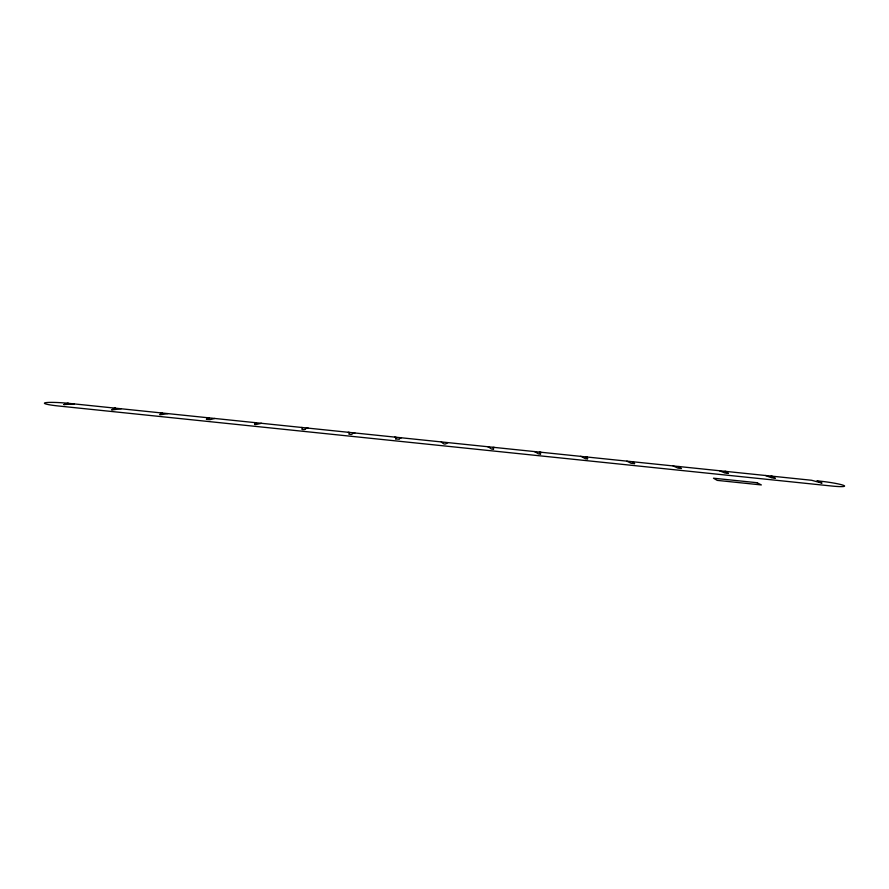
<?xml version="1.0" encoding="UTF-8"?>
<svg xmlns="http://www.w3.org/2000/svg" width="889" height="889" viewBox="0 0 889 889"><rect width="100%" height="100%" fill="white"/><g stroke="black" fill="none" stroke-linecap="round" stroke-linejoin="round"><path stroke-width="1.33" d="M399.828 437.788L399.283 439.266L395.749 438.899M395.716 438.866L396.261 437.41L394.738 437.099M304.838 429.454L306.483 428.12M256.154 422.908C250.898 426.287 259.766 423.475 261.544 423.308M540.612 453.912C537.901 454.946 536.645 451.834 534.3 451.556M162.465 413.207C154.497 416.196 165.698 413.818 167.988 413.618M206.481 419.275L209.337 418.052M63.908 404.528L68.575 403.473M539.445 452.212L540.879 452.234M634.568 463.647L631.09 463.269L626.878 461.147M728.291 473.37L724.824 472.97L719.468 470.726M821.814 483.06L811.601 480.271L69.575 403.428A19.558 1.767 4.4 0 0 45.272 402.761A19.558 1.767 4.4 0 0 58.307 405.973L831.093 485.961A19.347 1.734 7.6 0 0 843.694 485.427A19.347 1.734 7.6 0 0 819.68 481.105L817.113 480.927M304.794 429.476C298.537 430.209 304.871 427.52 301.627 427.465M306.505 428.109L308.239 428.142M399.85 437.766L401.45 437.799M493.551 449.034C490.906 450.034 489.939 447.1 487.761 446.734M115.548 408.34C104.402 411.751 119.859 408.54 121.126 408.762M587.607 458.791C584.74 459.735 583.251 456.513 580.561 456.346M775.064 478.215L771.674 477.838L765.496 475.493M67.197 403.195L68.575 403.428M74.22 403.906L63.941 404.595M214.794 418.463L209.96 419.675L206.47 419.319M354.878 432.976C352.611 432.143 352.366 435.488 349.977 434.288C346.954 434.632 351.244 431.921 348.155 432.276M447.978 442.611C444.578 444.711 444.456 444.644 441.277 441.922M494.462 447.434L493.006 447.389L493.595 449.001M587.24 457.035L585.929 456.99L587.64 458.735M633.546 461.836L632.223 461.802L634.579 463.591M679.807 466.625L678.563 466.581L681.463 468.503L678.04 468.136L673.14 465.936M726.002 471.403L724.779 471.381L728.313 473.315M772.152 476.182L771.041 476.137L775.108 478.171M254.799 422.608L256.154 422.864M208.048 417.763L209.348 418.008M161.231 412.918L162.487 413.152M114.37 408.062L115.581 408.295M821.836 483.005L817.113 480.971M539.434 452.245L540.645 453.868M756.995 482.705L713.478 478.204L717.234 480.382L761.34 484.938L756.995 482.705"/></g></svg>
